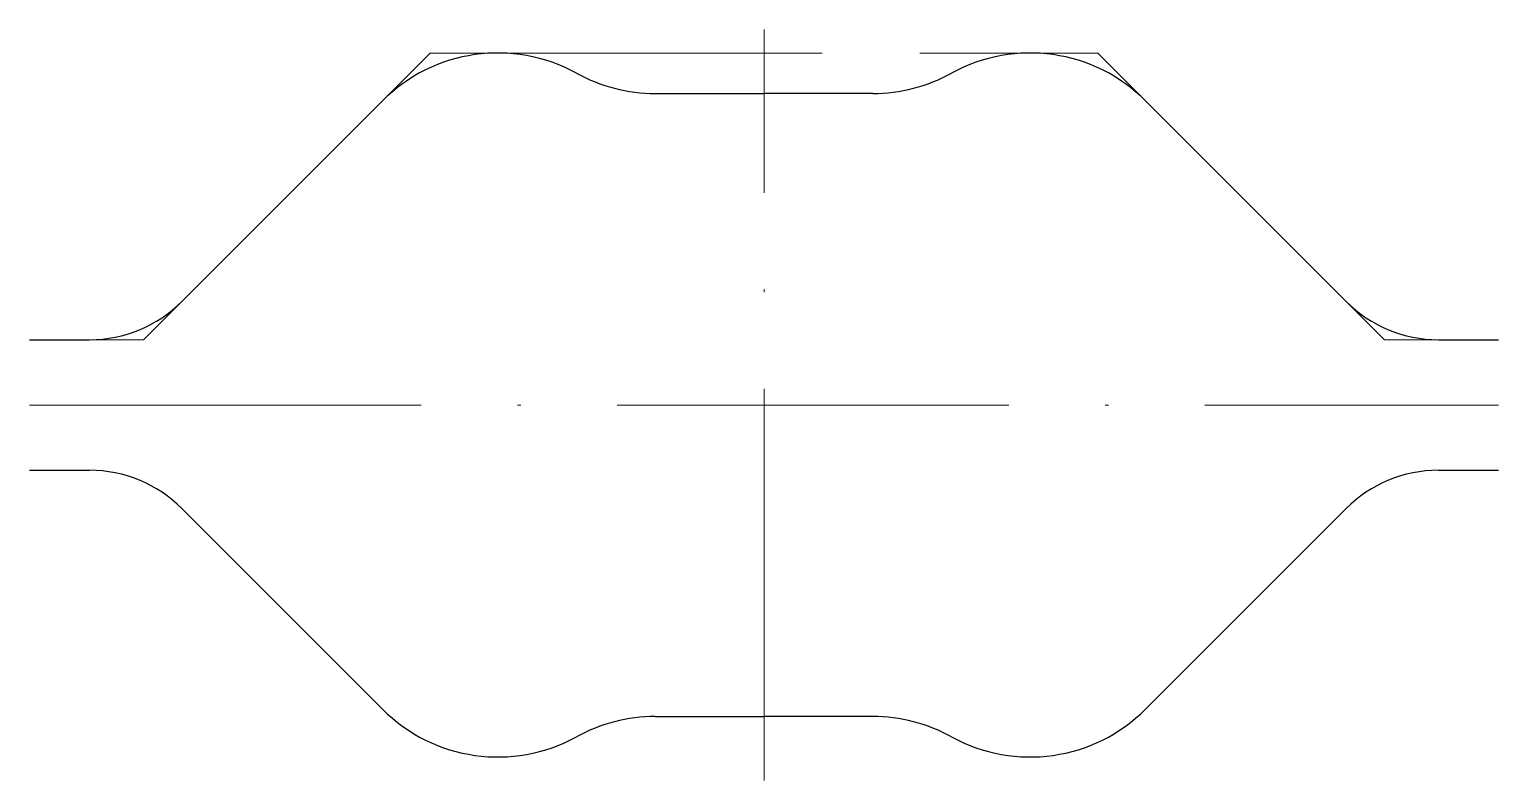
# Model space of a CAD drawing. Header units: millimetres. Extents: x -22.5 to 22.5, y -11.5 to 11.5.
import ezdxf

# ---------------------------------------------------------------- set-up
doc = ezdxf.new("R2010")
doc.units = ezdxf.units.MM
doc.linetypes.add('ACAD_ISO02W100', pattern=[15, 12, -3])
doc.linetypes.add('ACAD_ISO10W100', pattern=[18, 12, -2.95, 0.1, -2.95])
doc.layers.get('0').update_dxf_attribs({"lineweight": 25, "true_color": 0x000000})
doc.layers.add('s', color=7, linetype='ACAD_ISO02W100', lineweight=13, true_color=0x000000)
doc.layers.add('sp', color=7, linetype='ACAD_ISO10W100', lineweight=13, true_color=0x000000)

msp = doc.modelspace()

# ---------------------------------------------------------------- linework, layer by layer
for p, q in [((-3.332, 9.539), (0, 9.539)), ((3.332, 9.539), (0, 9.539)), ((-17.828, 3.172), (-11.687, 9.313)), ((17.828, 3.172), (11.687, 9.313)), ((-22.5, 2), (-20.657, 2)), ((20.657, 2), (22.5, 2)), ((-22.5, -2), (-20.657, -2)), ((20.657, -2), (22.5, -2)), ((-17.828, -3.172), (-11.687, -9.313)), ((17.828, -3.172), (11.687, -9.313)), ((-3.332, -9.539), (0, -9.539)), ((3.332, -9.539), (0, -9.539))]:
    msp.add_line(p, q)
for centre, radius, start, end in [((-8.152, 5.777), 5, 61.1829, 135), ((8.152, 5.777), 5, 45, 118.8171), ((-3.332, 14.539), 5, 241.1829, 270), ((3.332, 14.539), 5, 270, 298.8171), ((-20.657, 6), 4, 270, 315), ((20.657, 6), 4, 225, 270), ((-20.657, -6), 4, 45, 90), ((20.657, -6), 4, 90, 135), ((-8.152, -5.777), 5, 225, 298.8171), ((8.152, -5.777), 5, 241.1829, 315), ((-3.332, -14.539), 5, 90, 118.8171), ((3.332, -14.539), 5, 61.1829, 90)]:
    msp.add_arc(centre, radius, start, end)
at = {"layer": 's'}
for p, q in [((-10.223, 10.777), (-11.687, 9.313)), ((-10.223, 10.777), (10.223, 10.777)), ((12.481, 8.519), (10.223, 10.777)), ((-19, 2), (-17.828, 3.172)), ((17.828, 3.172), (19, 2)), ((-20.657, 2), (-19, 2)), ((19, 2), (20.657, 2))]:
    msp.add_line(p, q, dxfattribs=at)
at = {"layer": 'sp'}
for p, q in [((0, -11.5), (0, 11.5)), ((-22.5, 0), (22.5, 0))]:
    msp.add_line(p, q, dxfattribs=at)

doc.saveas('drawing.dxf')
